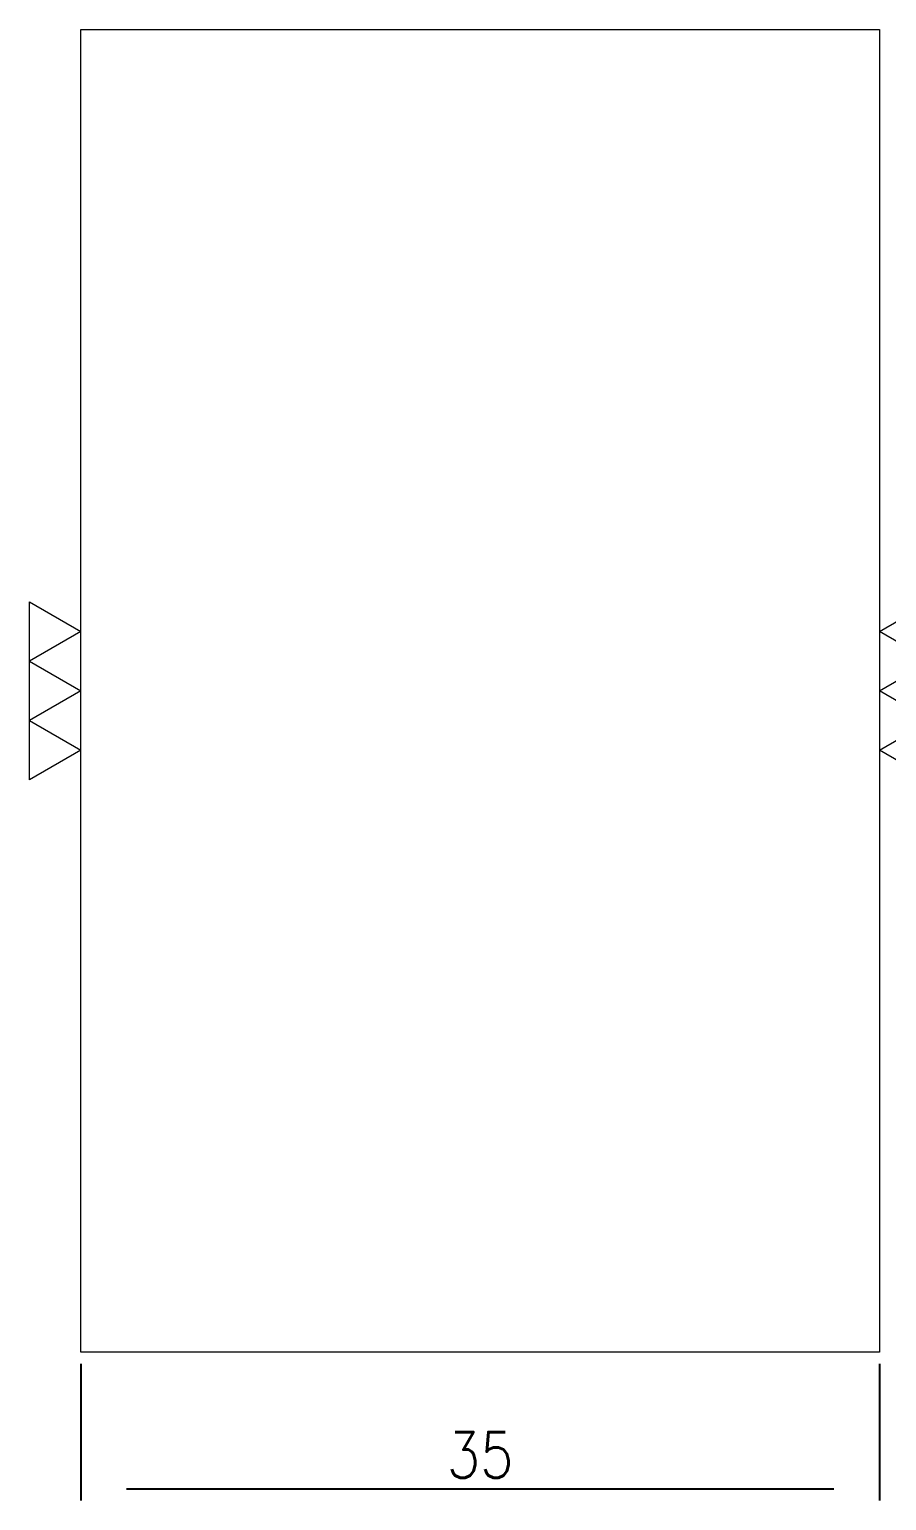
# Model space of a CAD drawing. Header units: millimetres. Extents: x 101499 to 101969, y 637 to 896.
# Drawn here: x 101775.1 to 101812.6, y 784.4 to 848.9 of the extents above; entities that cross this region are included whole.
import ezdxf

# ---------------------------------------------------------------- set-up
doc = ezdxf.new("R2010")
doc.units = ezdxf.units.MM
doc.layers.add('DIM', color=4, linetype='Continuous')
doc.layers.add('TEXT', color=4, linetype='Continuous')
doc.styles.get("Standard").update_dxf_attribs({"font": 'txt.shx', "width": 0.85, "bigfont": 'ctxt.shx'})
doc.dimstyles.new('T-2-WX', dxfattribs={"dimtxt": 2, "dimasz": 2, "dimexe": 0.5, "dimexo": 0.5, "dimgap": 0.5, "dimtad": 1, "dimtxsty": 'Standard', "dimblk": 'OPEN30', "dimcen": 0, "dimazin": 3, "dimtfac": 1, "dimtmove": 0, "dimatfit": 3, "dimldrblk": 'OPEN30', "dimlwd": -1, "dimlwe": -1})

# ---------------------------------------------------------------- blocks, each defined once
blk = doc.blocks.new('*D7589')
at = {"layer": 'Defpoints', "color": 0}
for p in [(101777.33, 790.935), (101812.33, 790.935), (101777.33, 784.935)]:
    blk.add_point(p, dxfattribs=at)
at = {"layer": 'DIM', "color": 0}
for p, q in [((101777.33, 790.435), (101777.33, 784.435)), ((101812.33, 790.435), (101812.33, 784.435)), ((101810.33, 784.935), (101779.33, 784.935))]:
    blk.add_line(p, q, dxfattribs=at)
at = {"layer": 'DIM', "color": 0, "lineweight": 5, "insert": (101794.83, 786.435), "char_height": 2, "attachment_point": 5}
blk.add_mtext('35', dxfattribs=at)
blk = doc.blocks.new('_Open30')

msp = doc.modelspace()

# ---------------------------------------------------------------- linework, layer by layer
at = {"layer": 'TEXT', "color": 2, "lineweight": 5}
msp.add_lwpolyline([(101777.33, 848.935), (101812.33, 848.935), (101812.33, 790.935), (101777.33, 790.935)], close=True, dxfattribs=at)
at = {"layer": 'TEXT', "lineweight": 5}
for points in [[(101775.08, 823.832), (101777.33, 822.533), (101775.08, 821.234), (101777.33, 819.935), (101775.08, 818.636), (101777.33, 817.337), (101775.08, 816.038), (101775.08, 823.832)], [(101814.58, 816.038), (101812.33, 817.337), (101814.58, 818.636), (101812.33, 819.935), (101814.58, 821.234), (101812.33, 822.533), (101814.58, 823.832), (101814.58, 816.038)]]:
    msp.add_lwpolyline(points, close=True, dxfattribs=at)

# ---------------------------------------------------------------- dimensions: what is measured, and where the dimension line sits
at = {"layer": 'DIM', "lineweight": 5}
dim = msp.add_linear_dim(base=(101777.33, 784.935), p1=(101812.33, 790.935), p2=(101777.33, 790.935), dimstyle='T-2-WX', dxfattribs=at)
dim.commit()
dim.dimension.update_dxf_attribs({"geometry": '*D7589', "text_midpoint": (101794.83, 786.435)})

doc.saveas('drawing.dxf')
